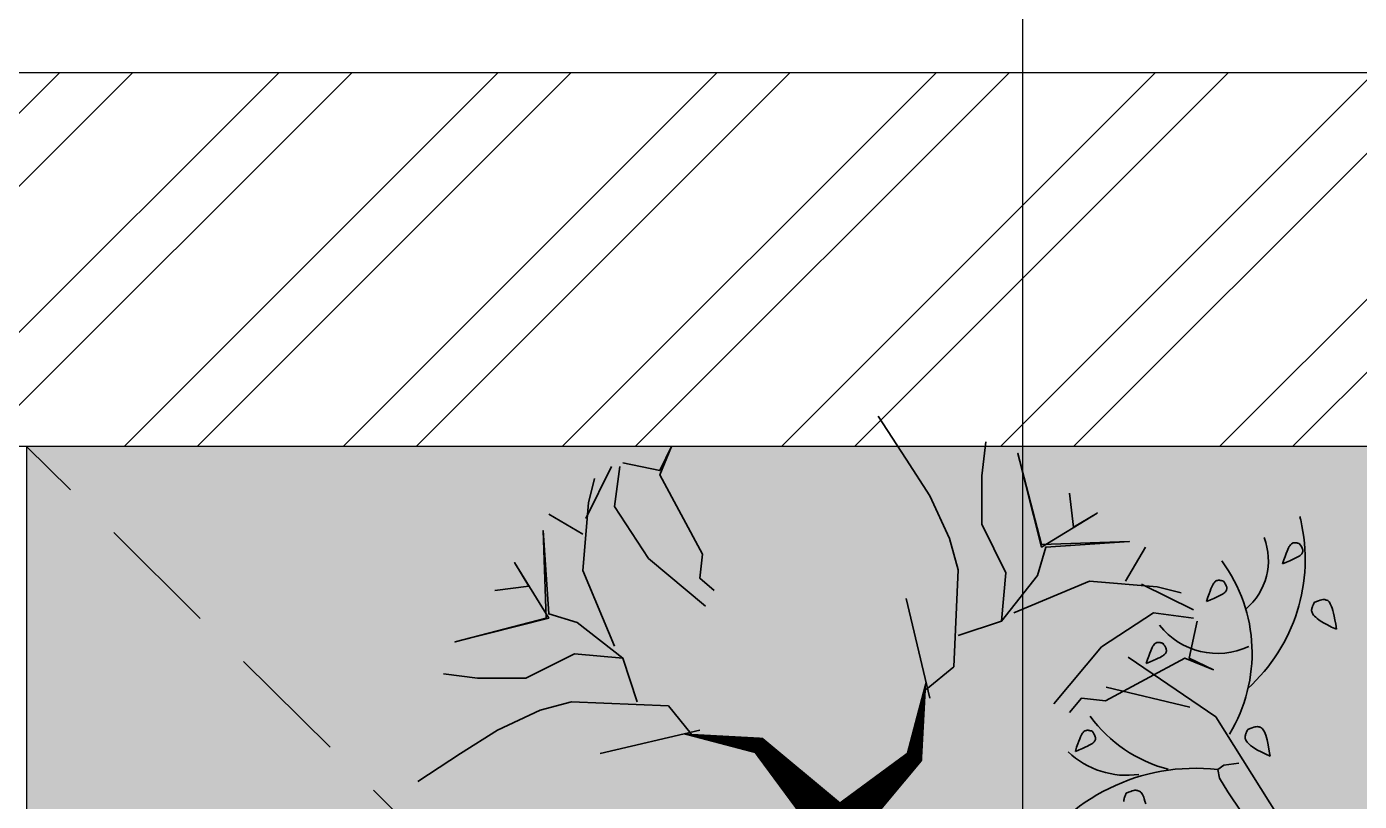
# Model space of a CAD drawing. Header units: millimetres. Extents: x -3567 to 83618, y -21481 to 19784.
# Drawn here: x 5785 to 6604, y 13172 to 13648 of the extents above; entities that cross this region are included whole.
import ezdxf
from ezdxf.enums import TextEntityAlignment as Align

# ---------------------------------------------------------------- set-up
doc = ezdxf.new("R2010")
doc.units = ezdxf.units.MM
doc.header["$LTSCALE"] = 150
doc.linetypes.add('1625_East Villa$0$DASHED', pattern=[0.75, 0.5, -0.25])
doc.linetypes.add('ACAD_ISO10W100', pattern=[18, 12, -3, 0, -3])
for name, color, linetype in [('1625_East Villa$0$ad-Elevation 10', 8, 'Continuous'), ('1625_East Villa$0$ad-Furniture', 8, 'Continuous'), ('1625_East Villa$0$ad-Wall', 240, 'Continuous'), ('1625_East Villa$0$ad-Wall hatch', 8, 'Continuous'), ('ad-Section Line', 2, 'Continuous')]:
    doc.layers.add(name, color=color, linetype=linetype)
doc.layers.add('1625_East Villa$0$ad-Landscape', color=94, linetype='Continuous', lineweight=35)
doc.styles.add('ARIAL', font='arial.ttf')

# ---------------------------------------------------------------- blocks, each defined once
blk = doc.blocks.new('enuklfk')
at = {"layer": 'ad-Section Line', "linetype": 'ACAD_ISO10W100', "ltscale": 0.5}
blk.add_line((-3847.77, 0), (829.32, 0), dxfattribs=at)
at = {"layer": 'ad-Section Line', "linetype": 'Continuous', "style": 'ARIAL', "width": 0.8}
blk.add_attdef('SECTION-LETTER', text='', height=80, rotation=2340, dxfattribs=at).set_placement((916.85, 0), align=Align.MIDDLE)
blk = doc.blocks.new('zw$4759')
at = {"layer": 'ad-Section Line', "xscale": 4.313292429215453, "yscale": 4.313292429215453, "zscale": 4.313292429215453, "rotation": 90}
blk.add_blockref('enuklfk', (6397.38, -1540.16), dxfattribs=at)
blk = doc.blocks.new('1625_East Villa$0$A$C279134A6')
at = {"layer": '1625_East Villa$0$ad-Landscape', "linetype": 'Continuous'}
for p, q in [((637.1, 613.6), (707.2, 661.5)), ((657.8, 621.5), (724.7, 637.3)), ((542.7, 463.8), (637.1, 613.6))]:
    blk.add_line(p, q, dxfattribs=at)
for points in [[(570.4, 752.3), (569.5, 751.1), (568.9, 750.1), (568.4, 749.3), (568, 748.5), (567.8, 747.9), (567.6, 747.3), (567.6, 746.8), (567.6, 746.4), (567.6, 745.9), (567.7, 745.5), (567.8, 745), (568, 744.6), (568.3, 744.1), (568.7, 743.7), (569.2, 743.2), (569.8, 742.7), (570.6, 742.2), (571.5, 741.6), (572.7, 741), (574.1, 740.2), (575.9, 739.4), (578, 738.4), (580.6, 737.3), (583.7, 736)], [(570.4, 752.3), (570.9, 752.4), (571.4, 752.6), (571.9, 752.7), (572.4, 752.8), (572.9, 752.8), (573.4, 752.9), (573.9, 752.9), (574.4, 752.9), (574.8, 752.9), (575.3, 752.8), (575.7, 752.6), (576.1, 752.4), (576.6, 752.1), (577, 751.7), (577.5, 751.2), (578, 750.5), (578.4, 749.8), (579, 748.8), (579.6, 747.6), (580.2, 746.1), (580.9, 744.3), (581.7, 742), (582.7, 739.3), (583.7, 736)], [(631.1, 722.3), (630.3, 721.1), (629.7, 720.1), (629.2, 719.2), (628.8, 718.5), (628.6, 717.8), (628.4, 717.3), (628.4, 716.8), (628.4, 716.3), (628.4, 715.9), (628.5, 715.4), (628.6, 715), (628.8, 714.5), (629.1, 714.1), (629.5, 713.6), (630, 713.2), (630.6, 712.7), (631.3, 712.1), (632.3, 711.6), (633.4, 710.9), (634.9, 710.2), (636.7, 709.4), (638.8, 708.4), (641.4, 707.3), (644.5, 706)], [(631.1, 722.3), (631.7, 722.4), (632.2, 722.5), (632.7, 722.6), (633.2, 722.7), (633.7, 722.8), (634.2, 722.9), (634.7, 722.9), (635.2, 722.9), (635.6, 722.8), (636, 722.7), (636.5, 722.6), (636.9, 722.4), (637.4, 722.1), (637.8, 721.7), (638.3, 721.1), (638.7, 720.5), (639.2, 719.7), (639.8, 718.8), (640.4, 717.6), (641, 716.1), (641.7, 714.2), (642.5, 712), (643.4, 709.3), (644.5, 706)], [(558.4, 705.1), (556.6, 705.9), (555, 706.5), (553.7, 707), (552.6, 707.2), (551.6, 707.4), (550.8, 707.4), (550.1, 707.4), (549.5, 707.3), (548.8, 707.1), (548.3, 706.9), (547.7, 706.6), (547.1, 706.1), (546.6, 705.6), (546.1, 704.9), (545.6, 704.1), (545.1, 703.1), (544.6, 702), (544, 700.5), (543.5, 698.8), (543, 696.7), (542.5, 694.2), (541.9, 691.3), (541.3, 687.8), (540.7, 683.7)], [(558.4, 705.1), (558.8, 704.4), (559.1, 703.7), (559.4, 703.1), (559.7, 702.4), (559.9, 701.7), (560.2, 701.1), (560.3, 700.4), (560.4, 699.8), (560.5, 699.2), (560.5, 698.5), (560.4, 697.9), (560.2, 697.2), (559.9, 696.5), (559.5, 695.8), (558.9, 695), (558.2, 694.2), (557.3, 693.3), (556.1, 692.3), (554.7, 691.2), (552.9, 690), (550.6, 688.7), (547.9, 687.2), (544.6, 685.5), (540.7, 683.7)], [(679.4, 672.6), (678.6, 671.4), (677.9, 670.4), (677.4, 669.5), (677.1, 668.8), (676.8, 668.2), (676.7, 667.6), (676.6, 667.1), (676.6, 666.6), (676.6, 666.2), (676.7, 665.7), (676.9, 665.3), (677.1, 664.9), (677.4, 664.4), (677.7, 664), (678.2, 663.5), (678.9, 663), (679.6, 662.5), (680.5, 661.9), (681.7, 661.2), (683.1, 660.5), (684.9, 659.7), (687.1, 658.7), (689.7, 657.6), (692.7, 656.3)], [(679.4, 672.6), (679.9, 672.7), (680.5, 672.9), (681, 673), (681.5, 673.1), (682, 673.1), (682.5, 673.2), (682.9, 673.2), (683.4, 673.2), (683.9, 673.2), (684.3, 673.1), (684.7, 672.9), (685.2, 672.7), (685.6, 672.4), (686.1, 672), (686.5, 671.5), (687, 670.8), (687.5, 670.1), (688, 669.1), (688.6, 667.9), (689.2, 666.4), (690, 664.6), (690.8, 662.3), (691.7, 659.6), (692.7, 656.3)], [(611.6, 603.6), (609.7, 604.4), (608.1, 605), (606.8, 605.4), (605.7, 605.7), (604.8, 605.8), (603.9, 605.9), (603.2, 605.8), (602.6, 605.7), (602, 605.5), (601.4, 605.3), (600.8, 605), (600.3, 604.6), (599.7, 604.1), (599.2, 603.4), (598.7, 602.6), (598.2, 601.6), (597.7, 600.4), (597.2, 599), (596.7, 597.2), (596.1, 595.2), (595.6, 592.7), (595, 589.7), (594.4, 586.2), (593.8, 582.1)], [(611.6, 603.6), (611.9, 602.9), (612.2, 602.2), (612.5, 601.5), (612.8, 600.8), (613.1, 600.2), (613.3, 599.5), (613.5, 598.9), (613.6, 598.2), (613.6, 597.6), (613.6, 597), (613.6, 596.3), (613.4, 595.7), (613.1, 595), (612.6, 594.2), (612.1, 593.5), (611.3, 592.6), (610.4, 591.7), (609.3, 590.7), (607.8, 589.6), (606, 588.4), (603.7, 587.1), (601, 585.6), (597.7, 584), (593.8, 582.1)], [(736.1, 602.3), (735.3, 601.1), (734.6, 600.1), (734.1, 599.2), (733.8, 598.5), (733.5, 597.8), (733.4, 597.3), (733.3, 596.8), (733.3, 596.3), (733.3, 595.9), (733.4, 595.4), (733.5, 595), (733.8, 594.5), (734, 594.1), (734.4, 593.6), (734.9, 593.2), (735.5, 592.7), (736.3, 592.1), (737.2, 591.6), (738.4, 590.9), (739.8, 590.2), (741.6, 589.4), (743.8, 588.4), (746.4, 587.3), (749.4, 586)], [(736.1, 602.3), (736.6, 602.4), (737.2, 602.5), (737.7, 602.6), (738.2, 602.7), (738.7, 602.8), (739.2, 602.9), (739.6, 602.9), (740.1, 602.9), (740.6, 602.8), (741, 602.7), (741.4, 602.6), (741.9, 602.4), (742.3, 602.1), (742.8, 601.7), (743.2, 601.1), (743.7, 600.5), (744.2, 599.7), (744.7, 598.8), (745.3, 597.6), (745.9, 596.1), (746.7, 594.2), (747.5, 592), (748.4, 589.3), (749.4, 586)], [(566.2, 448.7), (584.9, 486), (602, 515.2), (616.5, 537.4), (627.6, 553.6), (634.3, 564.6), (635.6, 571.5), (630.7, 575.1), (618.6, 576.5)], [(708.7, 552.6), (706.8, 553.4), (705.2, 554), (703.9, 554.4), (702.8, 554.7), (701.9, 554.9), (701, 554.9), (700.3, 554.8), (699.7, 554.7), (699.1, 554.6), (698.5, 554.3), (697.9, 554), (697.4, 553.6), (696.8, 553.1), (696.3, 552.4), (695.8, 551.6), (695.3, 550.6), (694.8, 549.4), (694.3, 548), (693.8, 546.3), (693.2, 544.2)], [(708.7, 552.6), (709, 551.9), (709.3, 551.2), (709.6, 550.5), (709.9, 549.9), (710.2, 549.2), (710.4, 548.5), (710.5, 547.9), (710.7, 547.2), (710.7, 546.6), (710.7, 546)]]:
    blk.add_lwpolyline(points, dxfattribs=at)
for centre, radius, start, end in [((705.6, 739.9), 139.9, 167.0811, 227.7415), ((418.2, 805.8), 155, 347.0811, 348.0944), ((645.5, 738.6), 50.4, 158.5531, 230.17), ((732.5, 664.7), 124.4, 143.6853, 211.3784), ((635.7, 723.6), 59.2, 245.0444, 321.6546), ((648, 678.8), 110.4, 284.2876, 324.1159), ((708.3, 634.8), 67.9, 261.7576, 313.6802), ((653.7, 417.1), 155.4, 30.8041, 96.6856)]:
    blk.add_arc(centre, radius, start, end, dxfattribs=at)
blk = doc.blocks.new('1625_East Villa$0$A$C06C421F0')
at = {"layer": '1625_East Villa$0$ad-Landscape'}
for points in [[(359.9, 366.5, 36, 14.4, 0), (421.2, 431.5, 14.4, 0.72, 0), (487.4, 441.9, 0, 0, 0), (448, 441.9, 0, 0, 0), (472.5, 524.2, 0, 0, 0), (467.7, 541.4, 0, 0, 0), (379.6, 599.7, 0, 0, 0), (404.1, 579.3, 0, 0, 0), (359.9, 575.7, 0, 0, 0), (404.1, 579.3, 0, 0, 0), (467.7, 541.4, 0, 0, 0), (433.5, 648, 0, 0, 0), (482.5, 692.3, 0, 0, 0), (430.9, 648, 0, 0, 0), (418.6, 692.3, 0, 0, 0), (426.1, 713.1, 0, 0, 0), (413.8, 692.3, 0, 0, 0), (372.2, 716.3, 0, 0, 0), (413.8, 692.3, 0, 0, 0), (323.1, 719.9, 0, 0, 0)], [(353.4, 359.9, 36, 14.4, 0), (288.3, 421.2, 14.4, 0.72, 0), (277.9, 487.4, 0, 0, 0), (277.9, 448, 0, 0, 0), (195.7, 472.5, 0, 0, 0), (178.5, 467.7, 0, 0, 0), (120.2, 379.6, 0, 0, 0), (140.6, 404.1, 0, 0, 0), (144.2, 359.9, 0, 0, 0), (140.6, 404.1, 0, 0, 0), (178.5, 467.7, 0, 0, 0), (71.9, 433.5, 0, 0, 0), (27.6, 482.5, 0, 0, 0), (71.9, 430.9, 0, 0, 0), (27.6, 418.6, 0, 0, 0), (6.8, 426.1, 0, 0, 0), (27.6, 413.8, 0, 0, 0), (3.6, 372.2, 0, 0, 0), (27.6, 413.8, 0, 0, 0), (0, 323.1, 0, 0, 0)], [(366.5, 360, 36, 14.4, 0), (431.5, 298.7, 14.4, 0.72, 0), (441.9, 232.5, 0, 0, 0), (441.9, 271.9, 0, 0, 0), (524.2, 247.4, 0, 0, 0), (541.4, 252.2, 0, 0, 0), (599.7, 340.3, 0, 0, 0), (579.3, 315.8, 0, 0, 0), (575.7, 360, 0, 0, 0), (579.3, 315.8, 0, 0, 0), (541.4, 252.2, 0, 0, 0), (648, 286.4, 0, 0, 0), (692.3, 237.4, 0, 0, 0), (648, 289, 0, 0, 0), (692.3, 301.2, 0, 0, 0), (713.1, 293.8, 0, 0, 0), (692.3, 306.1, 0, 0, 0), (716.3, 347.7, 0, 0, 0), (692.3, 306.1, 0, 0, 0), (719.9, 396.8, 0, 0, 0)]]:
    blk.add_lwpolyline(points, format="xyseb", dxfattribs=at)
for points in [[(277.9, 479.9), (254, 499.6), (250.4, 582.9), (257.6, 610), (274.8, 646.8), (295.1, 678.4), (319.1, 715.2)], [(250.4, 526.4), (212.9, 538.7), (209.3, 580.3), (230, 622.2), (230, 663.9), (226.4, 693.2)], [(460.3, 565.3), (472.5, 575.7), (470.3, 596.5), (507.1, 664.7), (497, 689.2), (507.1, 668.4), (538.7, 675.1)], [(212.9, 538.7), (182.1, 578), (174.9, 602.6), (103, 607.4), (178.5, 604.8), (198.9, 683.2), (178.5, 602.6), (130.6, 631.9), (151, 619.7), (154.6, 649)], [(467.7, 551.8), (516.7, 592.9), (546.1, 637.6), (541.3, 672)], [(570.6, 627.2), (548.7, 672)], [(546.1, 517.4), (573.2, 582.5), (568.4, 640.8), (563.2, 661.6)], [(573.2, 613.7), (602.6, 630.9)], [(538.7, 507), (578, 537.8), (602.6, 545), (607.4, 616.8), (604.8, 541.4), (683.2, 521), (602.6, 541.4), (631.9, 589.3), (619.7, 568.9), (649, 565.3)], [(106.2, 573.2), (89, 602.6)], [(92.6, 570.6), (47.9, 548.7)], [(202.5, 546.1), (137.4, 573.2), (79.1, 568.4), (58.3, 563.2)], [(274.8, 472.5), (295.1, 558.4)], [(168.1, 467.7), (127, 516.7), (82.3, 546.1), (47.9, 541.3)], [(154.6, 460.3), (144.2, 472.5), (123.4, 470.3), (55.1, 507.1), (30.7, 497), (51.5, 507.1), (44.7, 538.7)], [(526.4, 469.5), (538.7, 507), (580.3, 510.6), (622.2, 489.8), (663.9, 489.8), (693.2, 493.5)], [(479.9, 441.9), (499.6, 465.9), (582.9, 469.5), (610, 462.3), (646.8, 445.1), (678.4, 424.8), (715.2, 400.8)], [(472.5, 445.1), (558.4, 424.8)]]:
    blk.add_lwpolyline(points, dxfattribs=at)
blk = doc.blocks.new('1625_East Villa$0$zw$B1C6')
at = {"transparency": 33554559}
h = blk.add_hatch(color=74, dxfattribs=at)
h.dxf.hatch_style = 1
h.paths.add_polyline_path([(0, 0), (-1225, 0), (-1225, -1215), (0, -1215)])
at = {"layer": '1625_East Villa$0$ad-Elevation 10'}
blk.add_lwpolyline([(0, 0), (-1225, 0), (-1225, -1215), (0, -1215)], close=True, dxfattribs=at)
at = {"layer": '1625_East Villa$0$ad-Furniture', "linetype": '1625_East Villa$0$DASHED'}
blk.add_lwpolyline([(0, -1215), (-1225, 0)], dxfattribs=at)
at = {"layer": '1625_East Villa$0$ad-Landscape'}
for name, p, xscale, yscale, zscale in [('1625_East Villa$0$A$C06C421F0', (-473.53, -492.49), -0.7144563243118908, 0.7144563243118911, 0.7144563243118911), ('1625_East Villa$0$A$C279134A6', (-4.02, -638.27), -0.7689692653037791, 0.7689692653037794, 0.7689692653037794)]:
    blk.add_blockref(name, p, dxfattribs=dict(at, xscale=xscale, yscale=yscale, zscale=zscale))
blk = doc.blocks.new('1625_East Villa$0$zw$D46D')
blk.add_blockref('1625_East Villa$0$zw$B1C6', (7010, 13390))
blk = doc.blocks.new('1625_East Villa$0$zw$42B5')
at = {"layer": '1625_East Villa$0$ad-Wall hatch', "transparency": 33554610}
h = blk.add_hatch(dxfattribs=at)
h.set_pattern_fill('ANSI32', color=256, scale=10)
h.set_pattern_definition([(45, (-1040635.14, 674820.02), (-67.351921, 67.351921), []), (45, (-1040590.24, 674820.02), (-67.351921, 67.351921), [])])
h.paths.add_polyline_path([(12120, 13620), (12120, 10220), (11890, 10220), (11890, 13390), (7240, 13390), (7240, 8645), (4245, 8645), (4245, 8875), (4445, 8875), (4445, 9370), (4560, 9370), (4560, 8760), (7010, 8760), (7010, 10500), (6360, 10500), (6360, 10615), (7010, 10615), (7010, 13390), (4560, 13390), (4560, 10615), (5560, 10615), (5560, 10500), (4445, 10500), (4445, 13390), (230, 13390), (230, 8875), (3345, 8875), (3345, 8645), (3060, 8645), (3060, 4745), (3345, 4745), (3345, 4515), (230, 4515), (230, 230), (4995, 230), (4995, 3130), (6060, 3130), (6060, 3015), (5110, 3015), (5110, 230), (8310, 230), (8310, 3015), (6860, 3015), (6860, 3130), (8310, 3130), (8310, 4630), (5110, 4630), (5110, 3930), (4995, 3930), (4995, 4515), (4245, 4515), (4245, 4745), (8540, 4745), (8540, 230), (9240, 230), (9240, 0), (0, 0), (0, 4745), (2830, 4745), (2830, 8645), (0, 8645), (0, 13620)])
at = {"layer": '1625_East Villa$0$ad-Wall'}
for points in [[(7240, 8645), (4245, 8645), (4245, 8875), (4445, 8875), (4445, 9370), (4560, 9370), (4560, 8760), (7010, 8760), (7010, 10500), (6360, 10500), (6360, 10615), (7010, 10615), (7010, 13390), (4560, 13390), (4560, 10615), (5560, 10615), (5560, 10500), (4445, 10500), (4445, 13390), (230, 13390)], [(2830, 4745), (2830, 8645), (0, 8645), (0, 13620), (12120, 13620)]]:
    blk.add_lwpolyline(points, dxfattribs=at)
blk = doc.blocks.new('1625_East Villa')
at = {"layer": '1625_East Villa$0$ad-Furniture'}
blk.add_blockref('1625_East Villa$0$zw$D46D', (0, 0), dxfattribs=at)
at = {"layer": '1625_East Villa$0$ad-Wall'}
blk.add_blockref('1625_East Villa$0$zw$42B5', (0, 0), dxfattribs=at)

msp = doc.modelspace()

# ---------------------------------------------------------------- block references
msp.add_blockref('1625_East Villa', (0, 0))

# ---------------------------------------------------------------- next in the draw order: block references
msp.add_blockref('zw$4759', (0, 13620))

doc.saveas('drawing.dxf')
